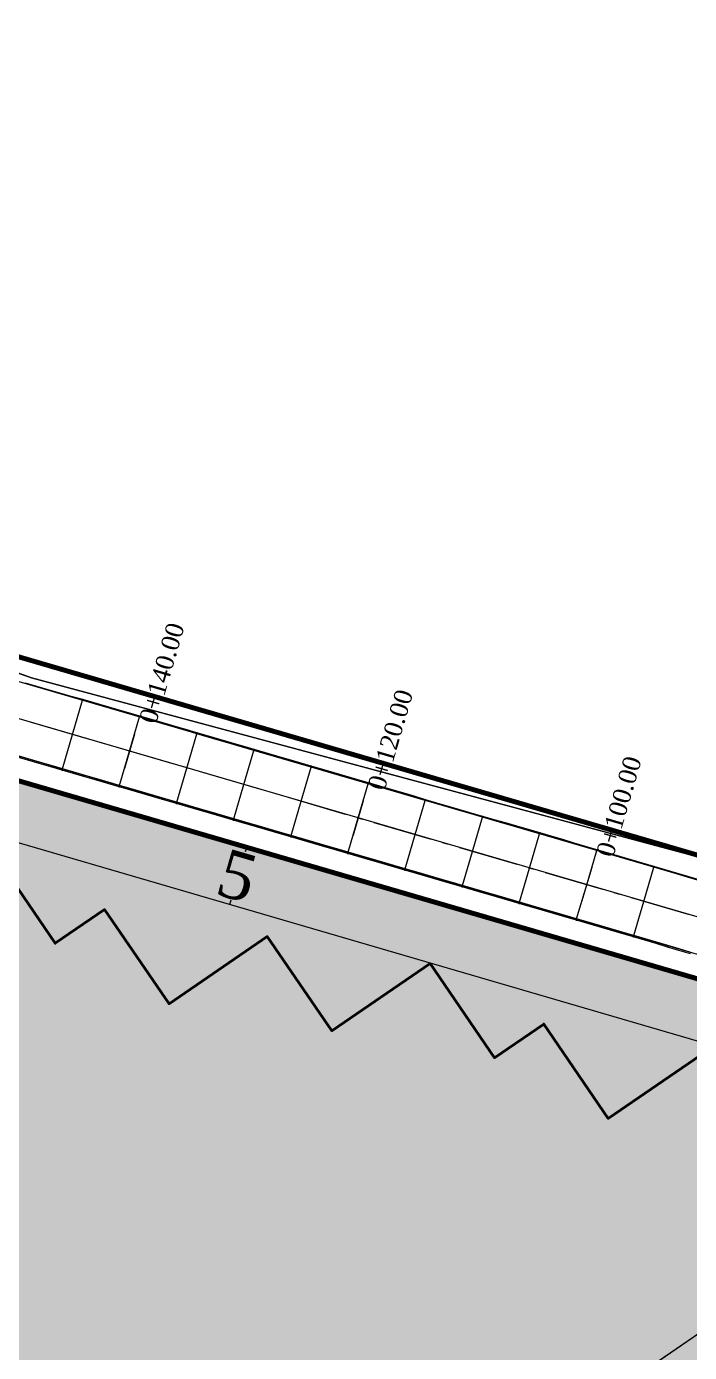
# Model space of a CAD drawing. Header units: metres. Extents: x 478603 to 489313, y 4282657 to 4289463.
# Drawn here: x 479745.3 to 479801, y 4287562.2 to 4287673.6 of the extents above; entities that cross this region are included whole.
import ezdxf

# ---------------------------------------------------------------- set-up
doc = ezdxf.new("R2010")
doc.units = ezdxf.units.M
for name, color, linetype, lineweight in [('ADAKENARI', 18, 'Continuous', 0), ('EKS', 5, 'Continuous', 0), ('EKSENLER', 3, 'Continuous', 0), ('EYLUL_REV', 8, 'Continuous', 0), ('HDA', 30, 'Continuous', 0), ('HDO', 30, 'Continuous', 0), ('ISLETME', 18, 'Continuous', 20), ('KALDIRIM', 11, 'Continuous', 0), ('KYA', 1, 'Continuous', 20), ('KYO', 1, 'Continuous', 20), ('MUSTEMILAT_CIZGISI', 18, 'Continuous', 50), ('PARSEL_ALAN', 254, 'Continuous', 0), ('PARSEL_SERA_ALAN', 9, 'Continuous', 40), ('PL_ALİNMAN', 1, 'Continuous', 0), ('PL_ENKESIT', 1, 'Continuous', 0), ('PL_KM', 4, 'Continuous', 0), ('PL_KMYAZI', 30, 'Continuous', 0), ('ROL_CEPHE', 1, 'Continuous', 0), ('SEV_KYA_HDA', 3, 'Continuous', 0), ('SEV_KYO_HDO', 3, 'Continuous', 0), ('SNR_PLANONAMAA', 233, 'Continuous', 0), ('SNR_YAPIYAK', 18, 'Continuous', 0), ('YKA', 33, 'Continuous', 0), ('YKO', 33, 'Continuous', 0)]:
    doc.layers.add(name, color=color, linetype=linetype, lineweight=lineweight)
doc.styles.get("Standard").update_dxf_attribs({"font": 'times.ttf'})

msp = doc.modelspace()

# ---------------------------------------------------------------- hatches: boundary and pattern name
at = {"layer": 'PARSEL_ALAN'}
msp.add_hatch(color=256, dxfattribs=at).paths.add_polyline_path([(479473.06, 4287299.53), (479393.15, 4287372.9), (479402.8, 4287388.89), (479429.65, 4287416.69), (479517.09, 4287476.6), (479505.79, 4287493.1), (479604.78, 4287560.92), (479582.18, 4287593.92), (479656.56, 4287644.88), (479684.4, 4287639.53), (479689.84, 4287637.3), (479716.7, 4287619.32), (479722.07, 4287616.81), (479805.53, 4287592.43), (479811.18, 4287592.73), (479824.14, 4287598.06), (479829.77, 4287598.28), (479842.51, 4287594.17), (479847.33, 4287590.98), (479862.61, 4287573.28), (479861.75, 4287566.67)])
at = {"layer": 'PARSEL_SERA_ALAN'}
msp.add_hatch(color=256, dxfattribs=at).paths.add_polyline_path([(479657.66, 4287639.58), (479668.51, 4287623.74), (479680.89, 4287632.22), (479686.31, 4287624.3), (479690.44, 4287627.12), (479695.86, 4287619.2), (479699.99, 4287622.03), (479705.41, 4287614.11), (479709.54, 4287616.94), (479714.97, 4287609.02), (479719.09, 4287611.84), (479724.52, 4287603.92), (479728.64, 4287606.75), (479734.07, 4287598.83), (479742.32, 4287604.48), (479747.74, 4287596.56), (479751.87, 4287599.39), (479757.29, 4287591.47), (479765.54, 4287597.12), (479770.97, 4287589.2), (479779.22, 4287594.85), (479784.64, 4287586.93), (479788.77, 4287589.76), (479794.19, 4287581.84), (479802.44, 4287587.49), (479807.87, 4287579.57), (479824.37, 4287590.87), (479829.79, 4287582.95), (479838.04, 4287588.61), (479848.9, 4287572.77), (479469.41, 4287312.78), (479458.56, 4287328.62), (479454.44, 4287325.79), (479443.59, 4287341.63), (479439.46, 4287338.81), (479428.61, 4287354.64), (479424.48, 4287351.82), (479413.63, 4287367.66), (479409.51, 4287364.83), (479404.08, 4287372.75), (479416.46, 4287381.23), (479411.03, 4287389.15), (479530.65, 4287471.1), (479519.8, 4287486.94), (479618.79, 4287554.76), (479591.66, 4287594.36)])

# ---------------------------------------------------------------- linework, layer by layer
at = {"layer": 'ADAKENARI', "lineweight": 100}
for p, q in [((479804.97, 4287603.01), (479726.36, 4287625.98)), ((479722.07, 4287616.81), (479805.53, 4287592.43))]:
    msp.add_line(p, q, dxfattribs=at)
at = {"layer": 'EKS'}
for p in [(479749.18, 4287614.1, 922.25), (479753.98, 4287612.7, 922.56), (479758.78, 4287611.29, 922.87), (479763.58, 4287609.89, 923.18), (479768.38, 4287608.49, 923.49), (479773.18, 4287607.09, 923.8), (479777.98, 4287605.69, 924.11), (479782.78, 4287604.28, 924.42), (479787.58, 4287602.88, 924.73), (479792.38, 4287601.48, 925.05), (479797.17, 4287600.08, 925.36)]:
    msp.add_point(p, dxfattribs=at)
at = {"layer": 'EKSENLER'}
msp.add_line((479808.13, 4287596.88), (479721.33, 4287622.24), dxfattribs=at)
at = {"layer": 'EYLUL_REV'}
msp.add_polyline3d([(479887.55, 4287640.8, 0), (479851.11, 4287601.91, 0), (479837.03, 4287607.08, 0), (479826.49, 4287609.84, 0), (479807.84, 4287602.17, 0), (479745.75, 4287618.86, 0), (479723.48, 4287626.82, 0), (479691.23, 4287648.41, 0), (479633.02, 4287658.93, 0), (479624.67, 4287661.19, 0), (479603.53, 4287668.86, 0), (479590.41, 4287673.62, 0)], dxfattribs=at)
at = {"layer": 'HDA'}
msp.add_polyline3d([(479801.82, 4287601.84, 925.49), (479800.86, 4287602.12, 925.43), (479799.91, 4287602.4, 925.37), (479798.97, 4287602.68, 925.31), (479798.02, 4287602.96, 925.25), (479797.06, 4287603.25, 925.18), (479796.1, 4287603.53, 925.12), (479795.14, 4287603.81, 925.06), (479794.18, 4287604.09, 925), (479793.22, 4287604.37, 924.94), (479792.26, 4287604.65, 924.87), (479791.3, 4287604.93, 924.81), (479790.34, 4287605.21, 924.75), (479789.38, 4287605.49, 924.69), (479788.42, 4287605.77, 924.62), (479787.46, 4287606.05, 924.56), (479786.5, 4287606.33, 924.5), (479785.54, 4287606.61, 924.44), (479784.58, 4287606.89, 924.38), (479783.62, 4287607.17, 924.31), (479782.66, 4287607.45, 924.25), (479781.7, 4287607.73, 924.19), (479780.74, 4287608.01, 924.13), (479779.78, 4287608.29, 924.07), (479778.82, 4287608.57, 924), (479777.86, 4287608.85, 923.94), (479776.9, 4287609.14, 923.88), (479775.94, 4287609.42, 923.82), (479774.98, 4287609.7, 923.75), (479774.02, 4287609.98, 923.69), (479773.06, 4287610.26, 923.63), (479772.1, 4287610.54, 923.57), (479771.14, 4287610.82, 923.51), (479770.18, 4287611.1, 923.44), (479769.22, 4287611.38, 923.38), (479768.26, 4287611.66, 923.32), (479767.3, 4287611.94, 923.26), (479766.34, 4287612.22, 923.2), (479765.38, 4287612.5, 923.13), (479764.42, 4287612.78, 923.07), (479763.46, 4287613.06, 923.01), (479762.5, 4287613.34, 922.95), (479761.54, 4287613.62, 922.88), (479760.58, 4287613.9, 922.82), (479759.62, 4287614.18, 922.76), (479758.66, 4287614.46, 922.7), (479757.7, 4287614.75, 922.64), (479756.75, 4287615.03, 922.57), (479755.79, 4287615.31, 922.51), (479754.83, 4287615.59, 922.45), (479753.87, 4287615.87, 922.39), (479752.91, 4287616.15, 922.33), (479751.95, 4287616.43, 922.26), (479750.99, 4287616.71, 922.2), (479750.03, 4287616.99, 922.14), (479749.07, 4287617.27, 922.08), (479748.11, 4287617.55, 922.02), (479747.15, 4287617.83, 921.96), (479746.19, 4287618.11, 921.89), (479745.23, 4287618.39, 921.83)], dxfattribs=at)
for p in [(479750.03, 4287616.99, 922.14), (479754.83, 4287615.59, 922.45), (479759.62, 4287614.18, 922.76), (479764.42, 4287612.78, 923.07), (479769.22, 4287611.38, 923.38), (479774.02, 4287609.98, 923.69), (479778.82, 4287608.57, 924), (479783.62, 4287607.17, 924.31), (479788.42, 4287605.77, 924.62), (479793.22, 4287604.37, 924.94), (479798.02, 4287602.96, 925.25)]:
    msp.add_point(p, dxfattribs=at)
at = {"layer": 'HDO'}
msp.add_polyline3d([(479801.13, 4287595.78, 925.56), (479800.16, 4287596.07, 925.49), (479799.2, 4287596.35, 925.43), (479798.24, 4287596.63, 925.37), (479797.29, 4287596.91, 925.31), (479796.33, 4287597.19, 925.25), (479795.37, 4287597.47, 925.18), (479794.41, 4287597.75, 925.12), (479793.45, 4287598.03, 925.06), (479792.49, 4287598.31, 925), (479791.53, 4287598.59, 924.94), (479790.57, 4287598.87, 924.87), (479789.61, 4287599.15, 924.81), (479788.65, 4287599.43, 924.75), (479787.69, 4287599.71, 924.69), (479786.73, 4287599.99, 924.62), (479785.77, 4287600.27, 924.56), (479784.81, 4287600.55, 924.5), (479783.85, 4287600.83, 924.44), (479782.89, 4287601.11, 924.38), (479781.93, 4287601.39, 924.31), (479780.97, 4287601.67, 924.25), (479780.01, 4287601.95, 924.19), (479779.05, 4287602.24, 924.13), (479778.09, 4287602.52, 924.07), (479777.13, 4287602.8, 924), (479776.17, 4287603.08, 923.94), (479775.21, 4287603.36, 923.88), (479774.25, 4287603.64, 923.82), (479773.29, 4287603.92, 923.75), (479772.33, 4287604.2, 923.69), (479771.37, 4287604.48, 923.63), (479770.41, 4287604.76, 923.57), (479769.45, 4287605.04, 923.51), (479768.49, 4287605.32, 923.44), (479767.53, 4287605.6, 923.38), (479766.57, 4287605.88, 923.32), (479765.62, 4287606.16, 923.26), (479764.66, 4287606.44, 923.2), (479763.7, 4287606.72, 923.13), (479762.74, 4287607, 923.07), (479761.78, 4287607.28, 923.01), (479760.82, 4287607.56, 922.95), (479759.86, 4287607.84, 922.88), (479758.9, 4287608.13, 922.82), (479757.94, 4287608.41, 922.76), (479756.98, 4287608.69, 922.7), (479756.02, 4287608.97, 922.64), (479755.06, 4287609.25, 922.57), (479754.1, 4287609.53, 922.51), (479753.14, 4287609.81, 922.45), (479752.18, 4287610.09, 922.39), (479751.22, 4287610.37, 922.33), (479750.26, 4287610.65, 922.26), (479749.3, 4287610.93, 922.2), (479748.34, 4287611.21, 922.14), (479747.38, 4287611.49, 922.08), (479746.42, 4287611.77, 922.02), (479745.46, 4287612.05, 921.96), (479744.5, 4287612.33, 921.89)], dxfattribs=at)
for p in [(479748.34, 4287611.21, 922.14), (479753.14, 4287609.81, 922.45), (479757.94, 4287608.41, 922.76), (479762.74, 4287607, 923.07), (479767.53, 4287605.6, 923.38), (479772.33, 4287604.2, 923.69), (479777.13, 4287602.8, 924), (479781.93, 4287601.39, 924.31), (479786.73, 4287599.99, 924.62), (479791.53, 4287598.59, 924.94), (479796.33, 4287597.19, 925.25)]:
    msp.add_point(p, dxfattribs=at)
at = {"layer": 'ISLETME'}
msp.add_line((479759.67, 4287534.91), (479838.04, 4287588.61), dxfattribs=at)
at = {"layer": 'KALDIRIM'}
for p, q in [((479806.95, 4287600.35), (479723.06, 4287624.86)), ((479720.49, 4287619.36), (479807.28, 4287594))]:
    msp.add_line(p, q, dxfattribs=at)
at = {"layer": 'KYA'}
msp.add_polyline3d([(479801.84, 4287601.9, 926.17), (479800.87, 4287602.18, 926.08), (479799.93, 4287602.46, 925.98), (479798.98, 4287602.74, 925.88), (479798.03, 4287603.02, 925.79), (479797.08, 4287603.3, 925.73), (479796.12, 4287603.58, 925.67), (479795.16, 4287603.86, 925.61), (479794.2, 4287604.14, 925.55), (479793.24, 4287604.42, 925.49), (479792.28, 4287604.7, 925.44), (479791.32, 4287604.98, 925.39), (479790.36, 4287605.27, 925.34), (479789.4, 4287605.55, 925.29), (479788.44, 4287605.83, 925.24), (479787.48, 4287606.11, 925.16), (479786.52, 4287606.39, 925.08), (479785.56, 4287606.67, 925.01), (479784.6, 4287606.94, 924.93), (479783.64, 4287607.22, 924.85), (479782.68, 4287607.5, 924.79), (479781.72, 4287607.78, 924.72), (479780.76, 4287608.06, 924.66), (479779.8, 4287608.34, 924.59), (479778.84, 4287608.62, 924.52), (479777.88, 4287608.91, 924.47), (479776.92, 4287609.19, 924.42), (479775.96, 4287609.47, 924.36), (479775, 4287609.75, 924.31), (479774.04, 4287610.03, 924.26), (479773.08, 4287610.31, 924.21), (479772.12, 4287610.59, 924.15), (479771.16, 4287610.88, 924.1), (479770.2, 4287611.16, 924.05), (479769.24, 4287611.44, 924), (479768.28, 4287611.72, 923.95), (479767.32, 4287612, 923.9), (479766.36, 4287612.28, 923.85), (479765.4, 4287612.56, 923.8), (479764.44, 4287612.85, 923.75), (479763.48, 4287613.13, 923.69), (479762.52, 4287613.41, 923.64), (479761.56, 4287613.69, 923.59), (479760.6, 4287613.97, 923.53), (479759.64, 4287614.25, 923.48), (479758.69, 4287614.53, 923.42), (479757.73, 4287614.82, 923.36), (479756.77, 4287615.1, 923.3), (479755.81, 4287615.38, 923.24), (479754.85, 4287615.66, 923.18), (479753.89, 4287615.93, 923.07), (479752.92, 4287616.21, 922.96), (479751.96, 4287616.49, 922.84), (479751, 4287616.76, 922.73), (479750.04, 4287617.04, 922.62), (479749.08, 4287617.31, 922.51), (479748.12, 4287617.58, 922.4), (479747.15, 4287617.86, 922.3), (479746.19, 4287618.13, 922.19), (479745.23, 4287618.42, 922.08)], dxfattribs=at)
for p in [(479750.04, 4287617.04, 922.62), (479754.85, 4287615.66, 923.18), (479759.64, 4287614.25, 923.48), (479764.44, 4287612.85, 923.75), (479769.24, 4287611.44, 924), (479774.04, 4287610.03, 924.26), (479778.84, 4287608.62, 924.52), (479783.64, 4287607.22, 924.85), (479788.44, 4287605.83, 925.24), (479793.24, 4287604.42, 925.49), (479798.03, 4287603.02, 925.79)]:
    msp.add_point(p, dxfattribs=at)
at = {"layer": 'KYO'}
msp.add_polyline3d([(479801.1, 4287595.67, 926.74), (479800.13, 4287595.96, 926.64), (479799.17, 4287596.24, 926.55), (479798.21, 4287596.53, 926.45), (479797.26, 4287596.81, 926.35), (479796.3, 4287597.09, 926.25), (479795.34, 4287597.37, 926.15), (479794.39, 4287597.66, 926.05), (479793.43, 4287597.94, 925.95), (479792.47, 4287598.23, 925.85), (479791.51, 4287598.51, 925.75), (479790.55, 4287598.79, 925.7), (479789.59, 4287599.07, 925.64), (479788.63, 4287599.35, 925.58), (479787.67, 4287599.63, 925.53), (479786.71, 4287599.91, 925.47), (479785.75, 4287600.19, 925.41), (479784.79, 4287600.47, 925.34), (479783.83, 4287600.75, 925.28), (479782.87, 4287601.03, 925.21), (479781.91, 4287601.31, 925.15), (479780.95, 4287601.59, 925.1), (479779.99, 4287601.87, 925.05), (479779.03, 4287602.15, 925.01), (479778.07, 4287602.43, 924.96), (479777.11, 4287602.71, 924.91), (479776.15, 4287602.99, 924.86), (479775.19, 4287603.27, 924.81), (479774.23, 4287603.55, 924.76), (479773.27, 4287603.83, 924.71), (479772.31, 4287604.11, 924.66), (479771.35, 4287604.39, 924.6), (479770.39, 4287604.67, 924.54), (479769.43, 4287604.95, 924.48), (479768.47, 4287605.23, 924.42), (479767.51, 4287605.51, 924.36), (479766.55, 4287605.79, 924.3), (479765.59, 4287606.07, 924.23), (479764.63, 4287606.35, 924.17), (479763.67, 4287606.63, 924.11), (479762.71, 4287606.91, 924.05), (479761.75, 4287607.19, 923.99), (479760.79, 4287607.47, 923.93), (479759.83, 4287607.75, 923.88), (479758.87, 4287608.03, 923.82), (479757.91, 4287608.31, 923.76), (479756.95, 4287608.59, 923.72), (479755.99, 4287608.87, 923.68), (479755.03, 4287609.14, 923.65), (479754.07, 4287609.42, 923.61), (479753.11, 4287609.7, 923.57), (479752.15, 4287609.98, 923.5), (479751.19, 4287610.26, 923.43), (479750.23, 4287610.55, 923.36), (479749.27, 4287610.83, 923.29), (479748.31, 4287611.11, 923.22), (479747.35, 4287611.39, 923.19), (479746.39, 4287611.66, 923.16), (479745.43, 4287611.94, 923.13), (479744.46, 4287612.22, 923.09)], dxfattribs=at)
for p in [(479748.31, 4287611.11, 923.22), (479753.11, 4287609.7, 923.57), (479757.91, 4287608.31, 923.76), (479762.71, 4287606.91, 924.05), (479767.51, 4287605.51, 924.36), (479772.31, 4287604.11, 924.66), (479777.11, 4287602.71, 924.91), (479781.91, 4287601.31, 925.15), (479786.71, 4287599.91, 925.47), (479791.51, 4287598.51, 925.75), (479796.3, 4287597.09, 926.25)]:
    msp.add_point(p, dxfattribs=at)
at = {"layer": 'MUSTEMILAT_CIZGISI', "lineweight": 13}
msp.add_polyline3d([(479838.04, 4287588.61, 0), (479848.9, 4287572.77, 0), (479770.52, 4287519.07, 0), (479759.67, 4287534.91, 0), (479838.04, 4287588.61, 0)], close=True, dxfattribs=at)
at = {"layer": 'PARSEL_ALAN'}
for points in [[(479473.06, 4287299.53, 911.37), (479393.15, 4287372.9, 905.71), (479402.8, 4287388.89, 904.44), (479429.65, 4287416.69, 903.68), (479517.09, 4287476.6, 903.68), (479505.79, 4287493.1, 916), (479604.78, 4287560.92, 921.25), (479582.18, 4287593.92, 921.25), (479656.56, 4287644.88, 925.19), (479684.4, 4287639.53, 917.73), (479689.84, 4287637.3, 918.51), (479716.7, 4287619.32, 922.47), (479722.07, 4287616.81, 922.77), (479805.53, 4287592.43, 927.29), (479811.18, 4287592.73, 927.45), (479824.14, 4287598.06, 928.06), (479829.77, 4287598.28, 928.45), (479842.51, 4287594.17, 929.19), (479847.33, 4287590.98, 929.41), (479862.61, 4287573.28, 930.6), (479861.75, 4287566.67, 930.65), (479473.06, 4287299.53, 911.37)], [(479473.06, 4287299.53, 0), (479393.15, 4287372.9, 0), (479402.8, 4287388.89, 0), (479429.65, 4287416.69, 0), (479517.09, 4287476.6, 0), (479505.79, 4287493.1, 0), (479604.78, 4287560.92, 0), (479582.18, 4287593.92, 0), (479656.56, 4287644.88, 0), (479684.4, 4287639.53, 0), (479689.84, 4287637.3, 0), (479716.7, 4287619.32, 0), (479722.07, 4287616.81, 0), (479805.53, 4287592.43, 0), (479811.18, 4287592.73, 0), (479824.14, 4287598.06, 0), (479829.77, 4287598.28, 0), (479842.51, 4287594.17, 0), (479847.33, 4287590.98, 0), (479862.61, 4287573.28, 0), (479861.75, 4287566.67, 0), (479473.06, 4287299.53, 0)]]:
    msp.add_polyline3d(points, close=True, dxfattribs=at)
at = {"layer": 'PARSEL_SERA_ALAN'}
msp.add_polyline3d([(479742.32, 4287604.48, 0), (479747.74, 4287596.56, 0), (479751.87, 4287599.39, 0), (479757.29, 4287591.47, 0), (479765.54, 4287597.12, 0), (479770.97, 4287589.2, 0), (479779.22, 4287594.85, 0), (479784.64, 4287586.93, 0), (479788.77, 4287589.76, 0), (479794.19, 4287581.84, 0), (479802.44, 4287587.49, 0), (479807.87, 4287579.57, 0), (479824.37, 4287590.87, 0), (479829.79, 4287582.95, 0), (479838.04, 4287588.61, 0), (479848.9, 4287572.77, 0), (479469.41, 4287312.78, 0)], dxfattribs=at)
msp.add_polyline3d([(479742.32, 4287604.48, 0), (479747.74, 4287596.56, 0), (479751.87, 4287599.39, 0), (479757.29, 4287591.47, 0), (479765.54, 4287597.12, 0), (479770.97, 4287589.2, 0), (479779.22, 4287594.85, 0), (479784.64, 4287586.93, 0), (479788.77, 4287589.76, 0), (479794.19, 4287581.84, 0), (479802.44, 4287587.49, 0), (479807.87, 4287579.57, 0), (479824.37, 4287590.87, 0), (479829.79, 4287582.95, 0), (479838.04, 4287588.61, 0), (479848.9, 4287572.77, 0), (479469.41, 4287312.78, 0)], dxfattribs=at)
at = {"layer": 'PL_ALİNMAN'}
for p, q in [((479750.53, 4287613.7), (479745.73, 4287615.11)), ((479751.97, 4287613.28), (479751.49, 4287613.42)), ((479757.73, 4287611.6), (479752.93, 4287613)), ((479759.17, 4287611.18), (479758.69, 4287611.32)), ((479764.93, 4287609.5), (479760.13, 4287610.9)), ((479766.37, 4287609.08), (479765.89, 4287609.22)), ((479772.13, 4287607.39), (479767.33, 4287608.8)), ((479773.57, 4287606.97), (479773.09, 4287607.11)), ((479779.33, 4287605.29), (479774.53, 4287606.69)), ((479780.77, 4287604.87), (479780.29, 4287605.01)), ((479786.53, 4287603.19), (479781.73, 4287604.59)), ((479787.97, 4287602.77), (479787.49, 4287602.91)), ((479793.73, 4287601.08), (479788.93, 4287602.49)), ((479795.17, 4287600.66), (479794.69, 4287600.8)), ((479800.93, 4287598.98), (479796.13, 4287600.38))]:
    msp.add_line(p, q, dxfattribs=at)
at = {"layer": 'PL_ENKESIT'}
for points in [[(479748.31, 4287611.11, 923.22), (479748.34, 4287611.21, 922.14), (479748.34, 4287611.22, 922.19), (479749.18, 4287614.1, 922.25), (479750.02, 4287616.98, 922.19), (479750.03, 4287616.99, 922.14), (479750.04, 4287617.04, 922.62)], [(479753.11, 4287609.7, 923.57), (479753.14, 4287609.81, 922.45), (479753.14, 4287609.82, 922.5), (479753.98, 4287612.7, 922.56), (479754.82, 4287615.58, 922.5), (479754.83, 4287615.59, 922.45), (479754.85, 4287615.66, 923.18)], [(479757.91, 4287608.31, 923.76), (479757.94, 4287608.41, 922.76), (479757.94, 4287608.42, 922.81), (479758.78, 4287611.29, 922.87), (479759.62, 4287614.17, 922.81), (479759.62, 4287614.18, 922.76), (479759.64, 4287614.25, 923.48)], [(479762.71, 4287606.91, 924.05), (479762.74, 4287607, 923.07), (479762.74, 4287607.01, 923.12), (479763.58, 4287609.89, 923.18), (479764.42, 4287612.77, 923.12), (479764.42, 4287612.78, 923.07), (479764.44, 4287612.85, 923.75)], [(479767.51, 4287605.51, 924.36), (479767.53, 4287605.6, 923.38), (479767.54, 4287605.61, 923.43), (479768.38, 4287608.49, 923.49), (479769.22, 4287611.37, 923.43), (479769.22, 4287611.38, 923.38), (479769.24, 4287611.44, 924)], [(479772.31, 4287604.11, 924.66), (479772.33, 4287604.2, 923.69), (479772.34, 4287604.21, 923.74), (479773.18, 4287607.09, 923.8), (479774.02, 4287609.97, 923.74), (479774.02, 4287609.98, 923.69), (479774.04, 4287610.03, 924.26)], [(479777.11, 4287602.71, 924.91), (479777.13, 4287602.8, 924), (479777.14, 4287602.81, 924.05), (479777.98, 4287605.69, 924.11), (479778.82, 4287608.56, 924.05), (479778.82, 4287608.57, 924), (479778.84, 4287608.62, 924.52)], [(479781.91, 4287601.31, 925.15), (479781.93, 4287601.39, 924.31), (479781.94, 4287601.4, 924.36), (479782.78, 4287604.28, 924.42), (479783.62, 4287607.16, 924.36), (479783.62, 4287607.17, 924.31), (479783.64, 4287607.22, 924.85)], [(479786.71, 4287599.91, 925.47), (479786.73, 4287599.99, 924.62), (479786.73, 4287600, 924.67), (479787.58, 4287602.88, 924.73), (479788.42, 4287605.76, 924.67), (479788.42, 4287605.77, 924.62), (479788.44, 4287605.83, 925.24)], [(479791.51, 4287598.51, 925.75), (479791.53, 4287598.59, 924.94), (479791.53, 4287598.6, 924.99), (479792.38, 4287601.48, 925.05), (479793.22, 4287604.36, 924.99), (479793.22, 4287604.37, 924.94), (479793.24, 4287604.42, 925.49)], [(479796.3, 4287597.09, 926.25), (479796.33, 4287597.19, 925.25), (479796.33, 4287597.2, 925.3), (479797.17, 4287600.08, 925.36), (479798.02, 4287602.96, 925.3), (479798.02, 4287602.96, 925.25), (479798.03, 4287603.02, 925.79)]]:
    msp.add_polyline3d(points, dxfattribs=at)
at = {"layer": 'PL_KM'}
for p, q in [((479754.4, 4287614.14), (479753.56, 4287611.26)), ((479773.6, 4287608.53), (479772.76, 4287605.65)), ((479792.8, 4287602.92), (479791.95, 4287600.04))]:
    msp.add_line(p, q, dxfattribs=at)
at = {"layer": 'ROL_CEPHE'}
for p, q in [((479763.8, 4287604.62), (479763.69, 4287604.24)), ((479762.4, 4287599.82), (479762.51, 4287600.2))]:
    msp.add_line(p, q, dxfattribs=at)
at = {"layer": 'SEV_KYA_HDA'}
for p, q in [((479747.15, 4287617.86, 922.3), (479747.15, 4287617.83, 921.96)), ((479749.08, 4287617.31, 922.51), (479749.07, 4287617.29, 922.3)), ((479751, 4287616.76, 922.73), (479750.99, 4287616.71, 922.2)), ((479752.92, 4287616.21, 922.96), (479752.91, 4287616.18, 922.64)), ((479754.85, 4287615.66, 923.18), (479754.83, 4287615.59, 922.45)), ((479756.77, 4287615.1, 923.3), (479756.76, 4287615.06, 922.94)), ((479758.69, 4287614.53, 923.42), (479758.66, 4287614.46, 922.7)), ((479760.6, 4287613.97, 923.53), (479760.59, 4287613.94, 923.18)), ((479762.52, 4287613.41, 923.64), (479762.5, 4287613.34, 922.95)), ((479764.44, 4287612.85, 923.75), (479764.43, 4287612.81, 923.41)), ((479766.36, 4287612.28, 923.85), (479766.34, 4287612.22, 923.2)), ((479768.28, 4287611.72, 923.95), (479768.27, 4287611.69, 923.63)), ((479770.2, 4287611.16, 924.05), (479770.18, 4287611.1, 923.44)), ((479772.12, 4287610.59, 924.15), (479772.11, 4287610.57, 923.86)), ((479774.04, 4287610.03, 924.26), (479774.02, 4287609.98, 923.69)), ((479775.96, 4287609.47, 924.36), (479775.95, 4287609.44, 924.09)), ((479777.88, 4287608.91, 924.47), (479777.86, 4287608.85, 923.94)), ((479779.8, 4287608.34, 924.59), (479779.79, 4287608.32, 924.33)), ((479781.72, 4287607.78, 924.72), (479781.7, 4287607.73, 924.19)), ((479783.64, 4287607.22, 924.85), (479783.63, 4287607.2, 924.58)), ((479785.56, 4287606.67, 925.01), (479785.54, 4287606.61, 924.44)), ((479787.48, 4287606.11, 925.16), (479787.47, 4287606.08, 924.86)), ((479789.4, 4287605.55, 925.29), (479789.38, 4287605.49, 924.69)), ((479791.32, 4287604.98, 925.39), (479791.31, 4287604.96, 925.1)), ((479793.24, 4287604.42, 925.49), (479793.22, 4287604.37, 924.94)), ((479795.15, 4287603.86, 925.61), (479795.15, 4287603.83, 925.33)), ((479797.07, 4287603.3, 925.73), (479797.06, 4287603.25, 925.18)), ((479798.99, 4287602.73, 925.88), (479798.99, 4287602.71, 925.6)), ((479800.91, 4287602.17, 926.08), (479800.89, 4287602.11, 925.43))]:
    msp.add_line(p, q, dxfattribs=at)
at = {"layer": 'SEV_KYO_HDO'}
for p, q in [((479745.43, 4287611.94, 923.13), (479745.46, 4287612.05, 921.96)), ((479747.35, 4287611.39, 923.19), (479747.36, 4287611.44, 922.63)), ((479749.27, 4287610.83, 923.29), (479749.3, 4287610.93, 922.2)), ((479751.19, 4287610.26, 923.43), (479751.2, 4287610.32, 922.88)), ((479753.11, 4287609.7, 923.57), (479753.14, 4287609.81, 922.45)), ((479755.03, 4287609.14, 923.65), (479755.04, 4287609.2, 923.11)), ((479756.95, 4287608.59, 923.72), (479756.98, 4287608.69, 922.7)), ((479758.87, 4287608.03, 923.82), (479758.88, 4287608.08, 923.32)), ((479760.79, 4287607.47, 923.93), (479760.82, 4287607.56, 922.95)), ((479762.71, 4287606.91, 924.05), (479762.72, 4287606.96, 923.56)), ((479764.63, 4287606.35, 924.17), (479764.66, 4287606.44, 923.2)), ((479766.55, 4287605.79, 924.3), (479766.56, 4287605.83, 923.81)), ((479768.47, 4287605.23, 924.42), (479768.49, 4287605.32, 923.44)), ((479770.39, 4287604.67, 924.54), (479770.4, 4287604.71, 924.05)), ((479772.31, 4287604.11, 924.66), (479772.33, 4287604.2, 923.69)), ((479774.23, 4287603.55, 924.76), (479774.24, 4287603.59, 924.29)), ((479776.15, 4287602.99, 924.86), (479776.17, 4287603.08, 923.94)), ((479778.07, 4287602.43, 924.96), (479778.08, 4287602.47, 924.51)), ((479779.99, 4287601.87, 925.05), (479780.01, 4287601.95, 924.19)), ((479781.91, 4287601.31, 925.15), (479781.92, 4287601.35, 924.73)), ((479783.83, 4287600.75, 925.28), (479783.85, 4287600.83, 924.44)), ((479785.75, 4287600.19, 925.41), (479785.76, 4287600.23, 924.98)), ((479787.67, 4287599.63, 925.53), (479787.69, 4287599.71, 924.69)), ((479789.59, 4287599.07, 925.64), (479789.6, 4287599.11, 925.23)), ((479791.51, 4287598.51, 925.75), (479791.53, 4287598.59, 924.94)), ((479793.43, 4287597.94, 925.95), (479793.44, 4287597.99, 925.51)), ((479795.34, 4287597.37, 926.15), (479795.37, 4287597.47, 925.18)), ((479797.26, 4287596.81, 926.35), (479797.28, 4287596.86, 925.83)), ((479799.18, 4287596.24, 926.55), (479799.21, 4287596.35, 925.43))]:
    msp.add_line(p, q, dxfattribs=at)
at = {"layer": 'SNR_PLANONAMAA'}
for p, q in [((479723.48, 4287626.82, 942.48), (479745.75, 4287618.86, 942.48)), ((479745.75, 4287618.86, 942.48), (479807.84, 4287602.17, 942.48))]:
    msp.add_line(p, q, dxfattribs=at)
at = {"layer": 'SNR_YAPIYAK'}
msp.add_line((479720.3, 4287612.12, 911.37), (479804.94, 4287587.39, 911.37), dxfattribs=at)
at = {"layer": 'YKA'}
msp.add_polyline3d([(479801.81, 4287601.83, 925.54), (479800.85, 4287602.11, 925.48), (479799.91, 4287602.39, 925.42), (479798.96, 4287602.67, 925.36), (479798.02, 4287602.96, 925.3), (479797.06, 4287603.24, 925.23), (479796.1, 4287603.52, 925.17), (479795.14, 4287603.8, 925.11), (479794.18, 4287604.08, 925.05), (479793.22, 4287604.36, 924.99), (479792.26, 4287604.64, 924.92), (479791.3, 4287604.92, 924.86), (479790.34, 4287605.2, 924.8), (479789.38, 4287605.48, 924.74), (479788.42, 4287605.76, 924.67), (479787.46, 4287606.04, 924.61), (479786.5, 4287606.32, 924.55), (479785.54, 4287606.6, 924.49), (479784.58, 4287606.88, 924.43), (479783.62, 4287607.16, 924.36), (479782.66, 4287607.44, 924.3), (479781.7, 4287607.72, 924.24), (479780.74, 4287608, 924.18), (479779.78, 4287608.28, 924.12), (479778.82, 4287608.56, 924.05), (479777.86, 4287608.85, 923.99), (479776.9, 4287609.13, 923.93), (479775.94, 4287609.41, 923.87), (479774.98, 4287609.69, 923.8), (479774.02, 4287609.97, 923.74), (479773.06, 4287610.25, 923.68), (479772.1, 4287610.53, 923.62), (479771.14, 4287610.81, 923.56), (479770.18, 4287611.09, 923.49), (479769.22, 4287611.37, 923.43), (479768.26, 4287611.65, 923.37), (479767.3, 4287611.93, 923.31), (479766.34, 4287612.21, 923.25), (479765.38, 4287612.49, 923.18), (479764.42, 4287612.77, 923.12), (479763.46, 4287613.05, 923.06), (479762.5, 4287613.33, 923), (479761.54, 4287613.61, 922.93), (479760.58, 4287613.89, 922.87), (479759.62, 4287614.17, 922.81), (479758.66, 4287614.46, 922.75), (479757.7, 4287614.74, 922.69), (479756.74, 4287615.02, 922.62), (479755.78, 4287615.3, 922.56), (479754.82, 4287615.58, 922.5), (479753.86, 4287615.86, 922.44), (479752.9, 4287616.14, 922.38), (479751.94, 4287616.42, 922.31), (479750.98, 4287616.7, 922.25), (479750.02, 4287616.98, 922.19), (479749.06, 4287617.26, 922.13), (479748.1, 4287617.54, 922.07), (479747.14, 4287617.82, 922.01), (479746.18, 4287618.1, 921.94), (479745.22, 4287618.38, 921.88)], dxfattribs=at)
for p in [(479750.02, 4287616.98, 922.19), (479754.82, 4287615.58, 922.5), (479759.62, 4287614.17, 922.81), (479764.42, 4287612.77, 923.12), (479769.22, 4287611.37, 923.43), (479774.02, 4287609.97, 923.74), (479778.82, 4287608.56, 924.05), (479783.62, 4287607.16, 924.36), (479788.42, 4287605.76, 924.67), (479793.22, 4287604.36, 924.99), (479798.02, 4287602.96, 925.3)]:
    msp.add_point(p, dxfattribs=at)
at = {"layer": 'YKO'}
msp.add_polyline3d([(479801.13, 4287595.79, 925.61), (479800.16, 4287596.08, 925.54), (479799.2, 4287596.36, 925.48), (479798.25, 4287596.64, 925.42), (479797.29, 4287596.92, 925.36), (479796.33, 4287597.2, 925.3), (479795.37, 4287597.48, 925.23), (479794.41, 4287597.76, 925.17), (479793.45, 4287598.04, 925.11), (479792.49, 4287598.32, 925.05), (479791.53, 4287598.6, 924.99), (479790.57, 4287598.88, 924.92), (479789.61, 4287599.16, 924.86), (479788.65, 4287599.44, 924.8), (479787.69, 4287599.72, 924.74), (479786.73, 4287600, 924.67), (479785.77, 4287600.28, 924.61), (479784.82, 4287600.56, 924.55), (479783.86, 4287600.84, 924.49), (479782.9, 4287601.12, 924.43), (479781.94, 4287601.4, 924.36), (479780.98, 4287601.68, 924.3), (479780.02, 4287601.96, 924.24), (479779.06, 4287602.24, 924.18), (479778.1, 4287602.53, 924.12), (479777.14, 4287602.81, 924.05), (479776.18, 4287603.09, 923.99), (479775.22, 4287603.37, 923.93), (479774.26, 4287603.65, 923.87), (479773.3, 4287603.93, 923.8), (479772.34, 4287604.21, 923.74), (479771.38, 4287604.49, 923.68), (479770.42, 4287604.77, 923.62), (479769.46, 4287605.05, 923.56), (479768.5, 4287605.33, 923.49), (479767.54, 4287605.61, 923.43), (479766.58, 4287605.89, 923.37), (479765.62, 4287606.17, 923.31), (479764.66, 4287606.45, 923.25), (479763.7, 4287606.73, 923.18), (479762.74, 4287607.01, 923.12), (479761.78, 4287607.29, 923.06), (479760.82, 4287607.57, 923), (479759.86, 4287607.85, 922.93), (479758.9, 4287608.13, 922.87), (479757.94, 4287608.42, 922.81), (479756.98, 4287608.7, 922.75), (479756.02, 4287608.98, 922.69), (479755.06, 4287609.26, 922.62), (479754.1, 4287609.54, 922.56), (479753.14, 4287609.82, 922.5), (479752.18, 4287610.1, 922.44), (479751.22, 4287610.38, 922.38), (479750.26, 4287610.66, 922.31), (479749.3, 4287610.94, 922.25), (479748.34, 4287611.22, 922.19), (479747.38, 4287611.5, 922.13), (479746.42, 4287611.78, 922.07), (479745.46, 4287612.06, 922.01), (479744.5, 4287612.34, 921.94)], dxfattribs=at)
for p in [(479748.34, 4287611.22, 922.19), (479753.14, 4287609.82, 922.5), (479757.94, 4287608.42, 922.81), (479762.74, 4287607.01, 923.12), (479767.54, 4287605.61, 923.43), (479772.34, 4287604.21, 923.74), (479777.14, 4287602.81, 924.05), (479781.94, 4287601.4, 924.36), (479786.73, 4287600, 924.67), (479791.53, 4287598.6, 924.99), (479796.33, 4287597.2, 925.3)]:
    msp.add_point(p, dxfattribs=at)

# ---------------------------------------------------------------- texts
at = {"layer": 'PL_KMYAZI'}
for s, p in [('0+140.00', (479756.19, 4287614.92)), ('0+120.00', (479775.39, 4287609.31)), ('0+100.00', (479794.59, 4287603.7))]:
    msp.add_text(s, height=1.5, rotation=433.7107, dxfattribs=at).set_placement(p)
at = {"layer": 'ROL_CEPHE'}
msp.add_text('5', height=4, rotation=343.7107, dxfattribs=at).set_placement((479761.02, 4287600.74))

doc.saveas('drawing.dxf')
